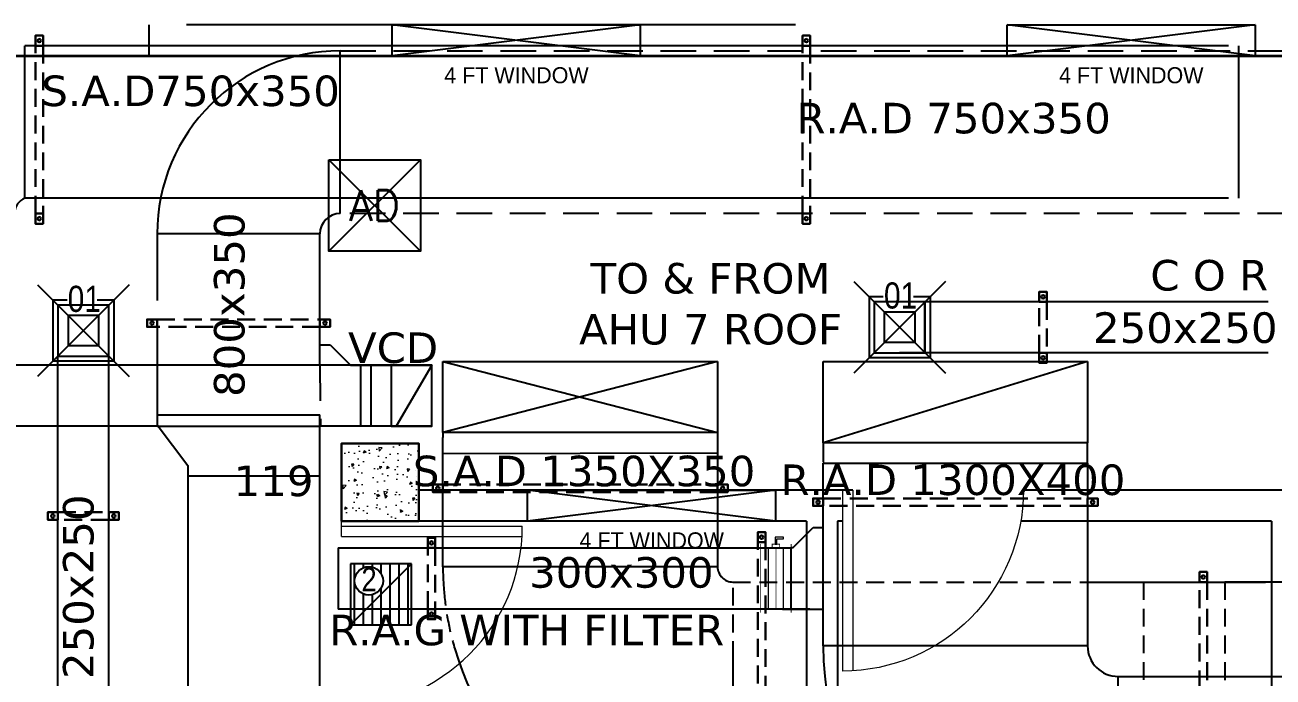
# Model space of a CAD drawing. Header units: millimetres. Extents: x -5691 to 68617, y -23008 to 84113.
# Drawn here: x 13176 to 19312, y 50669 to 53873 of the extents above; entities that cross this region are included whole.
import ezdxf
from ezdxf.enums import TextEntityAlignment as Align

# ---------------------------------------------------------------- set-up
doc = ezdxf.new("R2010")
doc.units = ezdxf.units.MM
doc.header["$LTSCALE"] = 700
doc.header["$MEASUREMENT"] = 0
doc.set_wipeout_variables(frame=1)
doc.linetypes.add('architactur xref$0$DASHED', pattern=[0.75, 0.5, -0.25])
doc.linetypes.add('HIDDEN', pattern=[0.375, 0.25, -0.125])
for name, color, linetype in [('Access Door', 7, 'Continuous'), ('architactur xref$0$COLUMN', 8, 'Continuous'), ('architactur xref$0$COLUMN HATCH', 8, 'Continuous'), ('architactur xref$0$MAA-CABLE TRAY', 8, 'Continuous'), ('architactur xref$0$TEXT', 8, 'Continuous'), ('architactur xref$0$WALL', 8, 'Continuous'), ('architactur xref$0$WINDOOW', 8, 'Continuous'), ('duct size', 7, 'Continuous'), ('Low pickup', 10, 'Continuous'), ('M-AC-DIFFUSER', 3, 'Continuous'), ('rcp$0$01-dif', 76, 'Continuous'), ('rcp$0$Low pickup 500x200', 10, 'Continuous'), ('rcp$0$Return grill 300x300', 5, 'Continuous'), ('rcp$0$RETURN GRILL-600x300', 5, 'Continuous'), ('rcp$0$WO DIFFUSER', 78, 'Continuous'), ('rcp$0$X-REF', 8, 'Continuous'), ('Return Ahu-04', 1, 'Continuous'), ('Return Ahu-06', 1, 'Continuous'), ('Supply Ahu-04', 3, 'Continuous'), ('Supply Ahu-05', 3, 'Continuous'), ('Supply Ahu-06', 3, 'Continuous'), ('X-REF', 8, 'Continuous')]:
    doc.layers.add(name, color=color, linetype=linetype)
for name, color, linetype, lineweight in [('architactur xref$0$AR. COLUMN', 8, 'Continuous', 30), ('architactur xref$0$AR. R.C.C HATCH', 8, 'Continuous', 9), ('SA-HANGERS', 21, 'Continuous', 30), ('VCD', 1, 'Continuous', 20)]:
    doc.layers.add(name, color=color, linetype=linetype, lineweight=lineweight)
doc.styles.add('AC-TEXT', font='ROMANS.SHX', dxfattribs={"height": 200})
doc.styles.add('architactur xref$0$H St Bt', font='stylu.ttf')
doc.styles.add('architactur xref$0$VERDANA', font='verdana.ttf')
doc.styles.add('rcp$0$style1', font='ARIALN.TTF')
doc.styles.add('VERDANA', font='verdana.ttf')

# ---------------------------------------------------------------- blocks, each defined once
blk = doc.blocks.new('*U10')
for p, q in [((0, 0), (0, 37)), ((825, 0), (825, 37))]:
    blk.add_line(p, q)
for points in [[(0, 0), (-50, 0), (-50, 37), (0, 37)], [(825, 37), (875, 37), (875, 0), (825, 0)]]:
    blk.add_lwpolyline(points)
at = {"linetype": 'HIDDEN', "ltscale": 0.5}
for points in [[(0, 37), (825, 37)], [(825, 0), (0, 0)]]:
    blk.add_lwpolyline(points, dxfattribs=at)
for centre in [(-25, 18.5), (850, 18.5)]:
    blk.add_circle(centre, 8.44)
blk = doc.blocks.new('*U20')
for p, q in [((0, 0), (0, 37)), ((800, 0), (800, 37))]:
    blk.add_line(p, q)
for points in [[(0, 0), (-50, 0), (-50, 37), (0, 37)], [(800, 37), (850, 37), (850, 0), (800, 0)]]:
    blk.add_lwpolyline(points)
at = {"linetype": 'HIDDEN', "ltscale": 0.5}
for points in [[(0, 37), (800, 37)], [(800, 0), (0, 0)]]:
    blk.add_lwpolyline(points, dxfattribs=at)
for centre in [(-25, 18.5), (825, 18.5)]:
    blk.add_circle(centre, 8.44)
blk = doc.blocks.new('*U41')
for p, q in [((0, 0), (0, 37)), ((1350, 0), (1350, 37))]:
    blk.add_line(p, q)
for points in [[(0, 0), (-50, 0), (-50, 37), (0, 37)], [(1350, 37), (1400, 37), (1400, 0), (1350, 0)]]:
    blk.add_lwpolyline(points)
at = {"linetype": 'HIDDEN', "ltscale": 0.5}
for points in [[(0, 37), (1350, 37)], [(1350, 0), (0, 0)]]:
    blk.add_lwpolyline(points, dxfattribs=at)
for centre in [(-25, 18.5), (1375, 18.5)]:
    blk.add_circle(centre, 8.44)
blk = doc.blocks.new('*U42')
for p, q in [((0, 0), (0, 37)), ((1300, 0), (1300, 37))]:
    blk.add_line(p, q)
for points in [[(0, 0), (-50, 0), (-50, 37), (0, 37)], [(1300, 37), (1350, 37), (1350, 0), (1300, 0)]]:
    blk.add_lwpolyline(points)
at = {"linetype": 'HIDDEN', "ltscale": 0.5}
for points in [[(0, 37), (1300, 37)], [(1300, 0), (0, 0)]]:
    blk.add_lwpolyline(points, dxfattribs=at)
for centre in [(-25, 18.5), (1325, 18.5)]:
    blk.add_circle(centre, 8.44)
blk = doc.blocks.new('*U43')
for p, q in [((0, 0), (0, 37)), ((1350.1, 0), (1350.1, 37))]:
    blk.add_line(p, q)
for points in [[(0, 0), (-50, 0), (-50, 37), (0, 37)], [(1350.1, 37), (1400.1, 37), (1400.1, 0), (1350.1, 0)]]:
    blk.add_lwpolyline(points)
at = {"linetype": 'HIDDEN', "ltscale": 0.5}
for points in [[(0, 37), (1350.1, 37)], [(1350.1, 0), (0, 0)]]:
    blk.add_lwpolyline(points, dxfattribs=at)
for centre in [(-25, 18.5), (1375.1, 18.5)]:
    blk.add_circle(centre, 8.44)
blk = doc.blocks.new('*U45')
for p, q in [((0, 0), (0, 37)), ((1046.1, 0), (1046.1, 37))]:
    blk.add_line(p, q)
for points in [[(0, 0), (-50, 0), (-50, 37), (0, 37)], [(1046.1, 37), (1096.1, 37), (1096.1, 0), (1046.1, 0)]]:
    blk.add_lwpolyline(points)
at = {"linetype": 'HIDDEN', "ltscale": 0.5}
for points in [[(0, 37), (1046.1, 37)], [(1046.1, 0), (0, 0)]]:
    blk.add_lwpolyline(points, dxfattribs=at)
for centre in [(-25, 18.5), (1071.1, 18.5)]:
    blk.add_circle(centre, 8.44)
blk = doc.blocks.new('*U49')
for p, q in [((0, 0), (0, 37)), ((250, 0), (250, 37))]:
    blk.add_line(p, q)
for points in [[(0, 0), (-50, 0), (-50, 37), (0, 37)], [(250, 37), (300, 37), (300, 0), (250, 0)]]:
    blk.add_lwpolyline(points)
at = {"linetype": 'HIDDEN', "ltscale": 0.5}
for points in [[(0, 37), (250, 37)], [(250, 0), (0, 0)]]:
    blk.add_lwpolyline(points, dxfattribs=at)
for centre in [(-25, 18.5), (275, 18.5)]:
    blk.add_circle(centre, 8.44)
blk = doc.blocks.new('architactur xref$0$D1')
at = {"layer": 'architactur xref$0$WINDOOW', "color": 0, "lineweight": 0}
for p, q in [((2995.31, -11647.76), (2960.36, -11647.76)), ((2995.31, -11647.76), (2995.31, -11650.76)), ((2995.31, -11649.76), (2960.31, -11649.76))]:
    blk.add_line(p, q, dxfattribs=at)
blk.add_arc((2995.31, -11649.76), 35, 90, 180, dxfattribs=at)
blk = doc.blocks.new('*U207')
at = {"layer": 'architactur xref$0$WALL', "color": 0}
for p, q in [((60520.06, 48188.77), (60526.06, 48188.77)), ((60520.06, 48140.77), (60520.06, 48188.77)), ((60526.06, 48188.77), (60520.06, 48140.77)), ((60520.06, 48188.77), (60526.06, 48140.77)), ((60526.06, 48188.77), (60526.06, 48140.77)), ((60526.06, 48140.77), (60520.06, 48140.77))]:
    blk.add_line(p, q, dxfattribs=at)
at = {"layer": 'architactur xref$0$TEXT', "lineweight": 0, "style": 'architactur xref$0$H St Bt'}
blk.add_text('4 FT WINDOW', height=3.1104, rotation=90, dxfattribs=at).set_placement((60531.34, 48150.84))
blk = doc.blocks.new('*U227')
at = {"layer": 'architactur xref$0$WALL', "color": 0}
for p, q in [((60520.06, 48188.77), (60526.06, 48188.77)), ((60520.06, 48140.77), (60520.06, 48188.77)), ((60526.06, 48188.77), (60520.06, 48140.77)), ((60520.06, 48188.77), (60526.06, 48140.77)), ((60526.06, 48188.77), (60526.06, 48140.77)), ((60526.06, 48140.77), (60520.06, 48140.77))]:
    blk.add_line(p, q, dxfattribs=at)
at = {"layer": 'architactur xref$0$TEXT', "lineweight": 0, "style": 'architactur xref$0$H St Bt'}
blk.add_text('4 FT WINDOW', height=3.1104, rotation=90, dxfattribs=at).set_placement((60531.34, 48150.84))
blk = doc.blocks.new('*U228')
at = {"layer": 'architactur xref$0$WALL', "color": 0}
for p, q in [((60520.06, 48188.77), (60526.06, 48188.77)), ((60520.06, 48140.77), (60520.06, 48188.77)), ((60526.06, 48188.77), (60520.06, 48140.77)), ((60520.06, 48188.77), (60526.06, 48140.77)), ((60526.06, 48188.77), (60526.06, 48140.77)), ((60526.06, 48140.77), (60520.06, 48140.77))]:
    blk.add_line(p, q, dxfattribs=at)
at = {"layer": 'architactur xref$0$TEXT', "lineweight": 0, "style": 'architactur xref$0$H St Bt'}
blk.add_text('4 FT WINDOW', height=3.1104, rotation=90, dxfattribs=at).set_placement((60531.34, 48150.84))
blk = doc.blocks.new('architactur xref$0$ASD')
at = {"lineweight": 18}
blk.add_wipeout([(-15, 0), (-15, -15), (0, -15), (0, 0)], dxfattribs=at)
at = {"layer": 'architactur xref$0$AR. R.C.C HATCH'}
h = blk.add_hatch(dxfattribs=at)
h.set_pattern_fill('AR-CONC', color=256, scale=0.75, angle=180, style=0)
h.paths.add_polyline_path([(-15, -15), (0, -15), (0, 0), (-15, 0)])
at = {"layer": 'architactur xref$0$AR. COLUMN'}
blk.add_lwpolyline([(-15, 0), (-15, -15), (0, -15), (0, 0)], close=True, dxfattribs=at)
blk = doc.blocks.new('architactur xref')
at = {"layer": 'architactur xref$0$COLUMN HATCH', "linetype": 'Continuous'}
blk.add_hatch(color=256, dxfattribs=at).paths.add_polyline_path([(595, 2040), (580, 2040), (580, 2025), (595, 2025)])
at = {"layer": 'architactur xref$0$TEXT', "lineweight": 0}
blk.add_hatch(color=256, dxfattribs=at).paths.add_polyline_path([(595, 2040), (580, 2040), (580, 2025), (595, 2025)])
at = {"layer": 'architactur xref$0$COLUMN', "linetype": 'Continuous'}
blk.add_lwpolyline([(580, 2025), (595, 2025), (595, 2040), (580, 2040)], close=True, dxfattribs=at)
at = {"layer": 'architactur xref$0$TEXT', "lineweight": 0}
blk.add_lwpolyline([(580, 2025), (595, 2025), (595, 2040), (580, 2040)], close=True, dxfattribs=at)
at = {"layer": 'architactur xref$0$WALL'}
blk.add_line((542.75, 2115), (542.75, 2121), dxfattribs=at)
at = {"layer": 'architactur xref$0$WALL', "linetype": 'Continuous'}
for p, q in [((667.88, 2121), (550, 2121)), ((982, 2115), (542.75, 2115)), ((679, 2031), (586, 2031)), ((997, 2031), (712, 2031)), ((670, 2025), (586, 2025)), ((670, 2025), (670, 1911)), ((677, 2025), (676, 2025)), ((676, 2025), (676, 1911)), ((760, 2025), (711.48, 2025)), ((760, 2025), (760, 1905))]:
    blk.add_line(p, q, dxfattribs=at)
at = {"layer": 'architactur xref$0$WINDOOW', "lineweight": 35}
blk.add_line((-15, 2115), (988, 2115), dxfattribs=at)
at = {"layer": 'architactur xref$0$WINDOOW', "lineweight": 0}
blk.add_line((544, 2115), (539.25, 2115), dxfattribs=at)
at = {"layer": 'architactur xref$0$WINDOOW', "linetype": 'architactur xref$0$DASHED', "lineweight": 0, "ltscale": 12}
for p, q in [((580, 2040), (580, 2025)), ((586, 2040), (586, 2025))]:
    blk.add_line(p, q, dxfattribs=at)
at = {"layer": 'architactur xref$0$WALL', "rotation": 270}
for name, p in [('*U228', (-47550.95, 62641.06)), ('*U227', (-47431.94, 62641.06)), ('*U207', (-47524.77, 62551.06))]:
    blk.add_blockref(name, p, dxfattribs=at)
at = {"layer": 'architactur xref$0$WINDOOW', "lineweight": 0, "xscale": -1, "rotation": 269.9999999941637}
blk.add_blockref('architactur xref$0$D1', (12326.76, -964.31), dxfattribs=at)
at = {"layer": 'architactur xref$0$WINDOOW', "lineweight": 0, "rotation": 180.0000000058363}
blk.add_blockref('architactur xref$0$D1', (3575.31, -9625.76), dxfattribs=at)
at = {"layer": 'architactur xref$0$TEXT', "linetype": 'Continuous', "insert": (802.17, 2072.52, -0.01), "char_height": 5.9055, "width": 366.9924, "attachment_point": 5, "style": 'architactur xref$0$VERDANA'}
blk.add_mtext('C O R R I D O R   7\' - 0"   W I D E', dxfattribs=at)
at = {"layer": 'architactur xref$0$TEXT', "lineweight": 0, "insert": (566.85, 2032.73), "char_height": 5.906, "width": 5.1391, "attachment_point": 5, "style": 'architactur xref$0$VERDANA'}
blk.add_mtext('119', dxfattribs=at)
at = {"layer": 'architactur xref$0$MAA-CABLE TRAY', "lineweight": 18}
blk.add_blockref('architactur xref$0$ASD', (595, 2040), dxfattribs=at)
blk = doc.blocks.new('*U104')
for p, q in [((0, 0), (0, 37)), ((300, 0), (300, 37))]:
    blk.add_line(p, q)
for points in [[(0, 0), (-50, 0), (-50, 37), (0, 37)], [(300, 37), (350, 37), (350, 0), (300, 0)]]:
    blk.add_lwpolyline(points)
at = {"linetype": 'HIDDEN', "ltscale": 0.5}
for points in [[(0, 37), (300, 37)], [(300, 0), (0, 0)]]:
    blk.add_lwpolyline(points, dxfattribs=at)
for centre in [(-25, 18.5), (325, 18.5)]:
    blk.add_circle(centre, 8.44)
blk = doc.blocks.new('AD')
at = {"layer": 'M-AC-DIFFUSER', "color": 2}
for p, q in [((225, 225), (-225, -225)), ((225, -225), (-225, 225))]:
    blk.add_line(p, q, dxfattribs=at)
blk.add_lwpolyline([(-225, 225), (225, 225), (225, -225), (-225, -225)], close=True, dxfattribs=at)
at = {"layer": 'M-AC-DIFFUSER', "color": 2, "style": 'AC-TEXT'}
blk.add_text('AD', height=150, dxfattribs=at).set_placement((0, 0), align=Align.MIDDLE_CENTER)
blk = doc.blocks.new('*U125')
at = {"linetype": 'Continuous', "const_width": 5}
for points in [[(399.8, -75), (399.8, -75), (-25, -75), (0, -75), (0, 125), (-25, 125), (0, 125), (399.8, 125), (424.8, 125), (399.8, 125), (399.8, -75), (424.8, -75), (399.8, -75)], [(399.8, 25), (0, 25)]]:
    blk.add_lwpolyline(points, dxfattribs=at)
at = {"linetype": 'Continuous'}
for points in [[(-25, 20), (-25, 30), (-60, 30), (-60, 75), (-70, 75), (-70, 20), (-25, 20)], [(399.8, 75), (0, 75), (0, -25), (399.8, -25)]]:
    blk.add_lwpolyline(points, close=True, dxfattribs=at)
at = {"linetype": 'Continuous', "const_width": 5}
blk.add_lwpolyline([(0, 0), (0, 50), (-25, 50), (-25, 0)], close=True, dxfattribs=at)
blk = doc.blocks.new('rcp$0$01')
at = {"layer": 'rcp$0$01-dif'}
for p, q in [((197256.5, -40399.6), (197706.5, -40849.6)), ((197706.5, -40399.6), (197256.5, -40849.6)), ((197401.5, -40474.6), (197331.5, -40474.6)), ((197331.5, -40474.6), (197331.5, -40774.6)), ((197631.5, -40474.6), (197550, -40474.6)), ((197631.5, -40474.6), (197631.5, -40774.6)), ((197556.5, -40549.6), (197406.5, -40549.6)), ((197406.5, -40549.6), (197406.5, -40699.6)), ((197556.5, -40549.6), (197556.5, -40699.6)), ((197556.5, -40699.6), (197406.5, -40699.6)), ((197631.5, -40774.6), (197331.5, -40774.6))]:
    blk.add_line(p, q, dxfattribs=at)
at = {"layer": 'rcp$0$01-dif', "style": 'rcp$0$style1'}
blk.add_text('01', height=128.44, dxfattribs=at).set_placement((197486.5, -40532.3), align=Align.CENTER)
blk = doc.blocks.new('rcp$0$grill 2')
at = {"layer": 'rcp$0$Return grill 300x300'}
for p, q in [((-181725.9, 9716.9), (-182025.9, 9716.9)), ((-182025.9, 9716.9), (-182025.9, 9416.9)), ((-181725.9, 9716.9), (-182025.9, 9416.9)), ((-182007.4, 9716.9), (-182007.4, 9416.9)), ((-181963.7, 9716.9), (-181963.7, 9698)), ((-181919.9, 9716.9), (-181919.9, 9701.3)), ((-181876.2, 9716.9), (-181876.2, 9668)), ((-181832.4, 9716.9), (-181832.4, 9416.9)), ((-181788.7, 9716.9), (-181788.7, 9416.9)), ((-181744.9, 9716.9), (-181744.9, 9416.9)), ((-181725.9, 9416.9), (-181725.9, 9716.9)), ((-181876.2, 9599.2), (-181876.2, 9416.9)), ((-181963.7, 9569.2), (-181963.7, 9416.9)), ((-181919.9, 9566), (-181919.9, 9416.9)), ((-182025.9, 9416.9), (-181725.9, 9416.9))]:
    blk.add_line(p, q, dxfattribs=at)
blk.add_ellipse((-181935.9, 9633.6), major_axis=(49.3, 49.3), ratio=1, start_param=5.497787, end_param=11.780972, dxfattribs=at)
at = {"layer": 'rcp$0$Return grill 300x300', "color": 7, "style": 'rcp$0$style1'}
blk.add_text('2', height=117.4, dxfattribs=at).set_placement((-181934.8, 9581.9, -0.4), align=Align.CENTER)
blk = doc.blocks.new('rcp')
at = {"layer": 'rcp$0$X-REF', "xscale": 25.39999999999418, "yscale": 25.39999999999418, "zscale": 25.39999999999418}
blk.add_blockref('architactur xref', (0, 0), dxfattribs=at)
at = {"layer": 'rcp$0$Low pickup 500x200'}
blk.add_line((17034.1, 51003.1, -94.7), (16834.1, 51003.1, -94.7), dxfattribs=at)
at = {"layer": 'rcp$0$RETURN GRILL-600x300'}
blk.add_blockref('rcp$0$grill 2', (196802.3, 41507.7, 0.3), dxfattribs=at)
at = {"layer": 'rcp$0$WO DIFFUSER', "color": 41}
for p in [(-184018.9, 92995.5), (-180005.7, 93012.1, 0)]:
    blk.add_blockref('rcp$0$01', p, dxfattribs=at)

msp = doc.modelspace()

# ---------------------------------------------------------------- block references
at = {"layer": 'X-REF', "ltscale": 8}
msp.add_blockref('rcp', (0, 0), dxfattribs=at)

# ---------------------------------------------------------------- next in the draw order: block references
at = {"layer": 'X-REF', "xscale": 25.39999999999418, "yscale": 25.39999999999418, "zscale": 25.39999999999418}
msp.add_blockref('architactur xref', (0, 0), dxfattribs=at)

# ---------------------------------------------------------------- next in the draw order: linework, layer by layer
at = {"layer": 'Low pickup'}
msp.add_line((17034.1, 51003.1, -94.7), (16834.1, 51003.1, -94.7), dxfattribs=at)
at = {"layer": 'Return Ahu-04'}
for p, q in [((17100.3, 51820.2, 500), (17100.3, 52220.2, 500)), ((17100.3, 52220.2, 500), (18400.3, 52220.2, 500)), ((18400.3, 52220.2, 500), (17100.3, 51820.2, 500)), ((18400.3, 52220.2, 500), (18400.3, 51820.2, 500)), ((18400.3, 51820.2, 500), (17100.3, 51820.2, 500)), ((17100.3, 51820.2, 500), (17100.3, 51725.2, 0)), ((18400.3, 51720.2), (18400.3, 51820.2, 500)), ((17100.3, 50821.6), (17100.3, 51720.2)), ((17100.3, 51720.2), (18400.3, 51720.2)), ((18400.3, 51720.2), (18400.3, 50821.6)), ((16950.2, 51303.1, -94.4), (17050.2, 51403.1, -94.4)), ((17050.2, 51403.1, -94.4), (17100.2, 51403.1, -94.4)), ((14715.1, 51303, 0.3), (16943, 51303.1, -44.6)), ((14715.1, 51303, 0.3), (14715.1, 51003, 0.3)), ((16943, 51003.1, -44.6), (16943, 51303.1, -44.6)), ((16950.2, 51303.1, -94.4), (16943, 51303.1, -44.6)), ((16900.2, 51003.1, 5.4), (14715.1, 51003, 0.5)), ((17034.1, 51003.1, -94.7), (16784.1, 51003.1, -94.4)), ((16900.2, 51003.1, 5.4), (17100.2, 51003.1, 5.4)), ((18400.3, 50821.6), (17100.3, 50821.6)), ((18550.3, 49371.6), (18550.3, 50671.6)), ((18550.3, 50671.6), (21850, 50671.6))]:
    msp.add_line(p, q, dxfattribs=at)
for radius in [1450, 150]:
    msp.add_arc((18550.3, 50821.6), radius, 180, 270, dxfattribs=at)
at = {"layer": 'Return Ahu-06'}
for p, q in [((14725.8, 52946.6, 50), (14725.8, 53746.6, 50)), ((14625.8, 52846.6, 50), (13825.8, 52846.6, 50)), ((13825.8, 52846.6, 50), (13825.8, 52694, 50)), ((14625.8, 52201, 525), (14625.8, 52846.6, 50)), ((13825.8, 52394, 50), (13825.8, 51907.7, 50)), ((14625.8, 52301, 500), (14675.8, 52301, 500)), ((14675.8, 52301, 500), (14775.8, 52201, 500)), ((15175.8, 52201, 525), (12207, 52201, 525)), ((14775.8, 52201, 500), (14825.8, 52201, 500)), ((14825.8, 52201, 525), (14825.8, 51901, 525)), ((14825.8, 52201, 525), (15175.8, 52201, 525)), ((14875.8, 52201, 525), (14875.8, 51901, 525)), ((15175.8, 52201, 525), (15000.8, 51901, 525)), ((13825.8, 51957.7, 50), (14625.8, 51957.7, 50)), ((14625.8, 28629, -2.7), (14625.8, 51957.7, 50)), ((13825.8, 51901, 506), (12207, 51901, 483.1)), ((13825.8, 51907.7, 50), (13975.8, 51707.7, 50)), ((13825.8, 51901, 506), (14625.8, 51901, 506)), ((14825.8, 51901, 525), (14625.8, 51901, 500)), ((15175.8, 51901, 525), (14625.8, 51901, 517.2)), ((15175.8, 51901, 525), (14825.8, 51901, 525)), ((13975.8, 51707.7, 50), (13975.8, 28629, -2.7)), ((13975.8, 51657.7, 50), (14625.8, 51657.7, 50))]:
    msp.add_line(p, q, dxfattribs=at)
at = {"layer": 'Return Ahu-06', "linetype": 'HIDDEN'}
for p, q in [((14725.8, 53746.6, 50), (27022.6, 53746.6)), ((27022.6, 52946.6), (14725.8, 52946.6, 50)), ((13825.8, 52694, 525), (13825.8, 52394, 50)), ((14625.8, 52201, 525), (14628.8, 51901, 500.4))]:
    msp.add_line(p, q, dxfattribs=at)
at = {"layer": 'Return Ahu-06', "elevation": 525}
for points in [[(14825.8, 52201), (14825.8, 51901)], [(14875.8, 52201), (14875.8, 51901)]]:
    msp.add_lwpolyline(points, dxfattribs=at)
msp.add_lwpolyline([(14975.8, 52201), (14975.8, 51901), (15175.8, 51901), (15175.8, 52201)], close=True, dxfattribs=at)
at = {"layer": 'Return Ahu-06'}
msp.add_arc((14725.8, 52846.6, 50), 900, 90, 180, dxfattribs=at)
at = {"layer": 'Return Ahu-06', "ltscale": 600}
msp.add_arc((14725.8, 52846.6, 50), 100, 90, 180, dxfattribs=at)
at = {"layer": 'Supply Ahu-04'}
for p, q in [((15230.8, 52220.3, 825), (16580.8, 52220.3, 825)), ((15230.8, 51870.3, 825), (15230.8, 52220.3, 825)), ((16580.8, 52220.3, 825), (15230.8, 51870.3, 825)), ((15230.8, 52220.3, 825), (16580.8, 51870.3, 825)), ((16580.8, 52220.3, 825), (16580.8, 51870.3, 825)), ((16580.8, 51870.3, 825), (15230.8, 51870.3, 825)), ((15230.8, 51868.6, 450.7), (15230.8, 51845.3, 450)), ((16580.8, 51870.3, 825), (16580.8, 51845.3, 800)), ((15230.8, 51210.5, 293.8), (15230.8, 51845.3, 800)), ((16580.8, 51845.3, 800), (16580.8, 51210.1, 450)), ((15230.8, 51767, 699.8), (16580.8, 51770.3, 325)), ((16580.8, 51210.5, -245.5), (15230.8, 51210.5, -245.5)), ((18400.3, 51135.5, -695.5), (19274.9, 51135.5, 45.1)), ((20550.8, 51135, -245.5), (19074.8, 51135, 45.1)), ((16655.9, 50807.2, -245.5), (16655.5, 49785.5, -245.5))]:
    msp.add_line(p, q, dxfattribs=at)
at = {"layer": 'Supply Ahu-04', "linetype": 'HIDDEN', "ltscale": 0.5}
for p, q in [((16656, 51135.5, -245.5), (18400.3, 51135.5, -171.5)), ((18674.8, 51135.5, 45.1), (18674.6, 49785.1, 45.1)), ((19074.8, 51135.1, 45.1), (19074.8, 50235.1, 45.1)), ((16656, 51107.2, -734.3), (16655.9, 50807.2, -690.7))]:
    msp.add_line(p, q, dxfattribs=at)
at = {"layer": 'Supply Ahu-04', "linetype": 'HIDDEN', "ltscale": 8}
msp.add_line((19868.1, 51135), (19232.1, 51135), dxfattribs=at)
at = {"layer": 'Supply Ahu-04'}
for radius, start, end in [(1425, 180, 184.15772), (75, 180.00016, 270.14), (1425, 196.44147, 270)]:
    msp.add_arc((16655.8, 51210.5, -245.5), radius, start, end, dxfattribs=at)
at = {"layer": 'Supply Ahu-04', "linetype": 'HIDDEN', "ltscale": 0.5}
msp.add_arc((16655.8, 51210.5, -245.5), 1425, 184.15773, 196.44147, dxfattribs=at)
at = {"layer": 'Supply Ahu-05', "elevation": 0}
msp.add_lwpolyline([(13337.6, 52245.8), (13587.6, 52245.8), (13587.6, 52495.8), (13337.6, 52495.8)], close=True, dxfattribs=at)
at = {"layer": 'Supply Ahu-05'}
msp.add_lwpolyline([(17350.8, 52262.4), (17600.8, 52262.4), (17600.8, 52512.4), (17350.8, 52512.4)], close=True, dxfattribs=at)
at = {"layer": 'Supply Ahu-06', "ltscale": 600}
for p, q in [((19093.5, 53771.6, 450), (13175.8, 53771.6, 450)), ((13175.8, 53021.6, 450), (13175.8, 53771.6, 450)), ((19143.5, 53021.6, 450), (19143.5, 53771.6, 450)), ((19093.5, 53021.6, 450), (13175.8, 53021.6, 450))]:
    msp.add_line(p, q, dxfattribs=at)
at = {"layer": 'Supply Ahu-06'}
for p, q in [((19288.3, 52512.4, 125), (17475.8, 52512.4, 0)), ((17600.8, 52512.4, 8.6), (17600.8, 52262.5, 85.5)), ((13587.6, 49964, 0.4), (13587.6, 52282, 0.4)), ((13337.6, 50062, 0), (13337.6, 52245.8, 0)), ((19288.3, 52262.4, 0), (17475.7, 52262.4, 0))]:
    msp.add_line(p, q, dxfattribs=at)
at = {"layer": 'Supply Ahu-06', "ltscale": 600}
msp.add_arc((13200.1, 52951.4, 450), 74.3, 109.09935, 179.72297, dxfattribs=at)

# ---------------------------------------------------------------- next in the draw order: block references
at = {"layer": 'Access Door'}
msp.add_blockref('AD', (14895.3, 52986), dxfattribs=at)
at = {"layer": 'SA-HANGERS'}
for name, p, rotation in [('*U10', (13227.5, 53771.6, 0.7), 270.0018899840079), ('*U10', (16999.1, 53771.6, 0.7), 270.0018899840079), ('*U49', (18199.8, 52262.4, 0), 90.00377996800809), ('*U20', (14625.8, 52426.7, 50), 180.0018899840079), ('*U41', (15230.8, 51578, 591.4), 0.0018899840078956), ('*U42', (17100.3, 51509.6), 0.0018899840078956), ('*U49', (13587.6, 51478.6, 525.4), 180.003779968008), ('*U43', (16816.1, 49981.3, 467.8), 90.00372342716953), ('*U104', (15193.2, 51003, 1.7), 90.00372342716953), ('*U45', (18987.9, 50089.1, -245.5), 90.00372342716953)]:
    msp.add_blockref(name, p, dxfattribs=dict(at, rotation=rotation))
at = {"layer": 'VCD', "ltscale": 100, "xscale": 0.749999999999659, "yscale": 0.749999999999659, "zscale": 0.749999999999659, "rotation": 270}
msp.add_blockref('*U125', (16849.3, 51303.1, -44.6), dxfattribs=at)

# ---------------------------------------------------------------- next in the draw order: texts
at = {"layer": 'duct size', "style": 'VERDANA'}
for s, p in [('S.A.D750x350', (13256.4, 53474.9, 625)), ('R.A.D 750x350', (16968.8, 53340.9, 1250)), ('250x250', (18426.9, 52311.2, -500)), ('VCD', (14764.3, 52212.5, 500)), ('300x300', (15654.3, 51108.1, 450)), ('R.A.G WITH FILTER', (14671.8, 50825, 449.7))]:
    msp.add_text(s, height=150, dxfattribs=at).set_placement(p)
for s, p in [('800x350', (14255, 52045.2, 50)), ('250x250', (13512.7, 50659, 675.4))]:
    msp.add_text(s, height=150, rotation=90, dxfattribs=at).set_placement(p)
at = {"layer": 'duct size', "char_height": 150, "width": 3133.591, "attachment_point": 5, "style": 'VERDANA'}
for s, insert in [('TO & FROM \\PAHU 7 ROOF', (16546.4, 52502, 0.3)), ('S.A.D 1350X350', (15924.9, 51680.1, 1063.4)), ('R.A.D 1300X400', (17738.2, 51637, 1365.9))]:
    msp.add_mtext(s, dxfattribs=dict(at, insert=insert))

doc.saveas('drawing.dxf')
